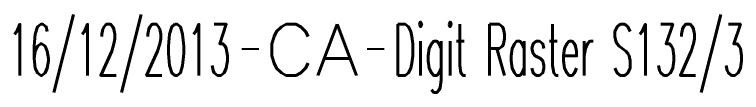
# Model space of a CAD drawing. Header units: millimetres. Extents: x 127511 to 128011, y 140859 to 142000.
# Drawn here: x 127511.23 to 127532.64, y 141010.76 to 141013.04 of the extents above; entities that cross this region are included whole.
import ezdxf
from ezdxf.enums import TextEntityAlignment as Align

# ---------------------------------------------------------------- set-up
doc = ezdxf.new("R2010")
doc.units = ezdxf.units.MM
doc.layers.get('0').update_dxf_attribs({"linetype": 'CONTINUOUS'})
doc.layers.add('L_910', color=7, linetype='CONTINUOUS')
doc.styles.get("Standard").update_dxf_attribs({"font": 'romans.shx', "width": 0.85})

# ---------------------------------------------------------------- blocks, each defined once
blk = doc.blocks.new('GIS_MODF')
at = {"color": 0, "linetype": 'Continuous', "flags": 128}
for points in [[(-2.176, -0.014), (-1.676, -0.014)], [(1.519, -0.014), (2.019, -0.014)]]:
    blk.add_lwpolyline(points, dxfattribs=at)
at = {"color": 0, "linetype": 'Continuous', "width": 0.5}
blk.add_attdef('DATE', text='', height=1.5, dxfattribs=at).set_placement((-2.502, -0.798), align=Align.RIGHT)
at = {"color": 0, "linetype": 'Continuous', "width": 1.771291}
blk.add_attdef('USER', text='', height=1.5, dxfattribs=at).set_placement((-1.507, -0.798), (1.276, -0.798), align=Align.FIT)
at = {"color": 0, "linetype": 'Continuous', "width": 0.5}
blk.add_attdef('DESC', (2.289, -0.798), '', height=1.5, dxfattribs=at)

msp = doc.modelspace()

# ---------------------------------------------------------------- block references
at = {"layer": 'L_910'}
ref = msp.add_blockref('GIS_MODF', (127520.1, 141012.057), dxfattribs=at)
ref.add_attrib('DATE', '16/12/2013', dxfattribs={"layer": '0', "color": 0, "linetype": 'Continuous', "height": 1.5, "width": 0.5}).set_placement((127517.598, 141011.259), align=Align.RIGHT)
ref.add_attrib('USER', 'CA', dxfattribs={"layer": '0', "color": 0, "linetype": 'Continuous', "height": 1.5, "width": 1.025485}).set_placement((127518.593, 141011.259), (127521.377, 141011.259), align=Align.FIT)
ref.add_attrib('DESC', 'Digit Raster S132/3', (127522.389, 141011.259), dxfattribs={"layer": '0', "color": 0, "linetype": 'Continuous', "height": 1.5, "width": 0.5})

doc.saveas('drawing.dxf')
